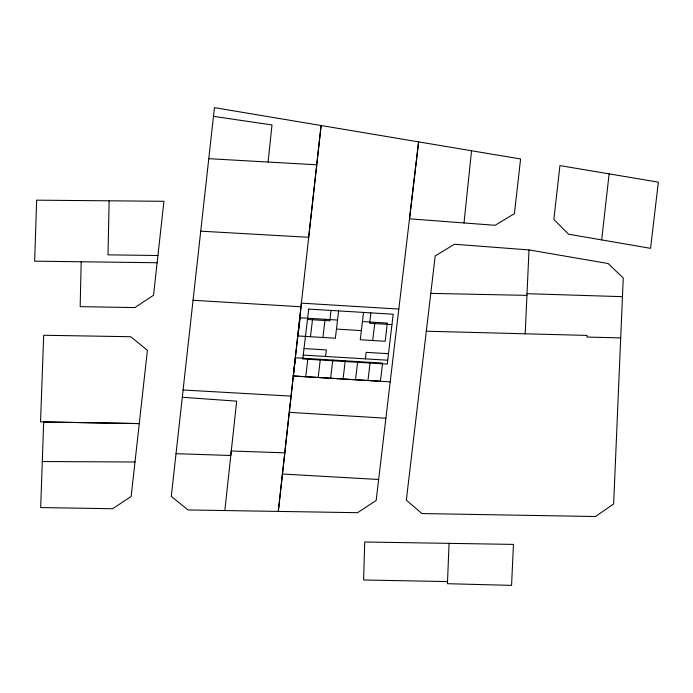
<?xml version="1.0" encoding="UTF-8"?>
<svg xmlns="http://www.w3.org/2000/svg" width="693" height="693" viewBox="0 0 693 693"><rect width="100%" height="100%" fill="white"/><g stroke="black" fill="none" stroke-linecap="round" stroke-linejoin="round"><path stroke-width="1.04" d="M109.13 200.831L108.004 254.868L157.935 255.492L163.929 201.299L36.642 200.173L34.65 261.174L157.129 262.742L157.935 255.492M81.185 261.763L80.163 306.644L134.884 307.579L153.543 295.244L157.129 262.742M447.531 581.574L447.444 583.705L511.564 585.368L513.444 544.403L364.726 541.995L363.608 579.989L447.531 581.574L449.055 543.355M622.453 296.673L613.651 503.941L595.469 516.519L422.002 513.556L406.323 500.19L435.213 255.908L454.504 244.248L529.01 249.93L608.09 263.513L623.258 277.988L622.453 296.673L527.044 293.693M525.207 333.809L529.01 249.93M398.813 309.078L301.412 303.144L293.278 375.996L390.202 381.869L418.607 141.874L409.511 218.815L464.007 222.955L471.543 150.745M390.194 381.834L376.169 500.459L357.545 512.69L188.028 509.953L171.275 496.422L214.44 107.632L520.59 158.983L514.431 213.635L495.14 225.294L464.007 222.955M268.087 162.041L271.985 124.931L213.461 116.346M224.844 510.542L231.28 450.987L284.797 452.832M200.71 231.167L308.671 237.292L321.102 125.511L278.3 511.425L293.295 375.97M134.996 461.997L147.401 350.277L130.708 336.72L43.685 335.265L40.54 421.898L139.267 423.588L43.668 421.968L40.688 507.579L112.587 508.731L131.168 496.491L134.996 461.997L42.29 461.529M601.68 239.908L609.112 173.865L559.935 165.601L553.854 219.447L568.52 234.199L650.554 248.337L658.35 182.138L609.112 173.865M305.726 376.732L307.883 358.541M310.473 336.72L312.63 318.529M318.174 377.486L320.331 359.303M322.921 337.474L325.078 319.291M325.563 356.445L326.334 349.922L304.019 348.57M331.02 310.447L329.79 320.824L307.467 319.464M330.622 378.239L332.779 360.057M338.617 310.906L335.369 338.236L298.025 335.958L300.182 317.775L337.534 320.045M343.07 379.002L345.227 360.819M355.518 379.755L357.683 361.573M363.513 312.422L360.273 339.752L385.169 341.268L387.335 323.077L362.43 321.561M365.402 358.861L366.173 352.347L388.496 353.707M370.868 312.872L369.629 323.25L391.952 324.61M367.974 380.518L370.131 362.335M372.721 340.506L374.878 322.323M430.769 293.373L526.949 295.374M620.729 337.907L586.988 337.067L587.023 335.412L426.299 331.211M176.013 453.681L230.786 455.5L236.668 401.16L182.294 397.271M208.766 158.68L316.727 164.804M183.065 389.986L291.077 396.119M282.467 474.021L378.629 479.487M193.052 300.268L301.005 306.774M303.239 355.093L387.725 360.213M289.293 412.352L385.888 418.2M336.46 329.088L361.356 330.604M295.435 357.787L293.269 375.97L380.422 381.271L382.579 363.089L295.435 357.787M308.706 309.087L302.78 358.948L387.266 364.094L393.182 314.224L308.706 309.087"/></g></svg>
